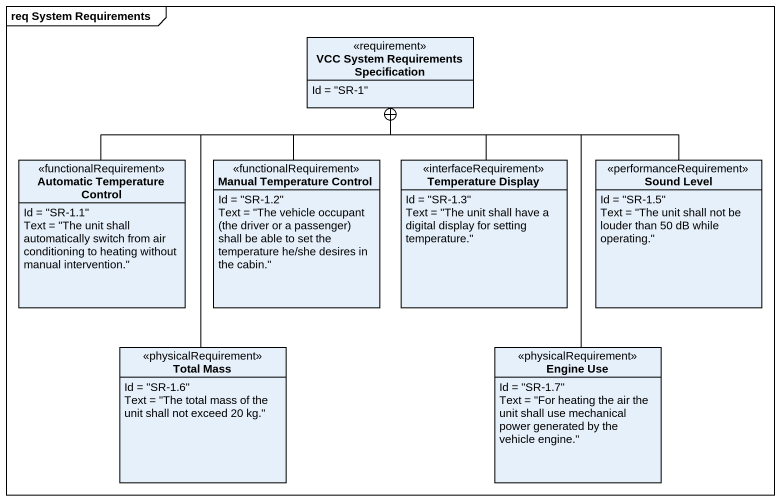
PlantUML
@startuml
mainframe req System Requirements
hide circle
hide empty members
class "VCC System Requirements Specification" as VCC_System_Requirements <<requirement>> {
  Id = "SR-1"
}
class "Automatic Temperature Control" as Automatic_Temperature <<functionalRequirement>> {
  Id = "SR-1.1"
  Text = "The unit shall automatically switch from air conditioning to heating without manual intervention."
}
class "Manual Temperature Control" as Manual_Temperature_Control <<functionalRequirement>> {
  Id = "SR-1.2"
  {field} Text = "The vehicle occupant (the driver or a passenger) shall be able to set the temperature he/she desires in the cabin."
}
class "Temperature Display" as Temperature_Display <<interfaceRequirement>> {
  Id = "SR-1.3"
  Text = "The unit shall have a digital display for setting temperature."
}
class "Sound Level" as Sound_Level <<performanceRequirement>> {
  Id = "SR-1.5"
  Text = "The unit shall not be louder than 50 dB while operating."
}
class "Total Mass" as Total_Mass <<physicalRequirement>> {
  Id = "SR-1.6"
  Text = "The total mass of the unit shall not exceed 20 kg."
}
class "Engine Use" as Engine_Use <<physicalRequirement>> {
  Id = "SR-1.7"
  Text = "For heating the air the unit shall use mechanical power generated by the vehicle engine."
}
Automatic_Temperature -right-+ VCC_System_Requirements
Manual_Temperature_Control -up-+ VCC_System_Requirements
Temperature_Display -up-+ VCC_System_Requirements
Sound_Level -left-+ VCC_System_Requirements
Total_Mass -up-+ VCC_System_Requirements
Engine_Use -up-+ VCC_System_Requirements
@enduml
